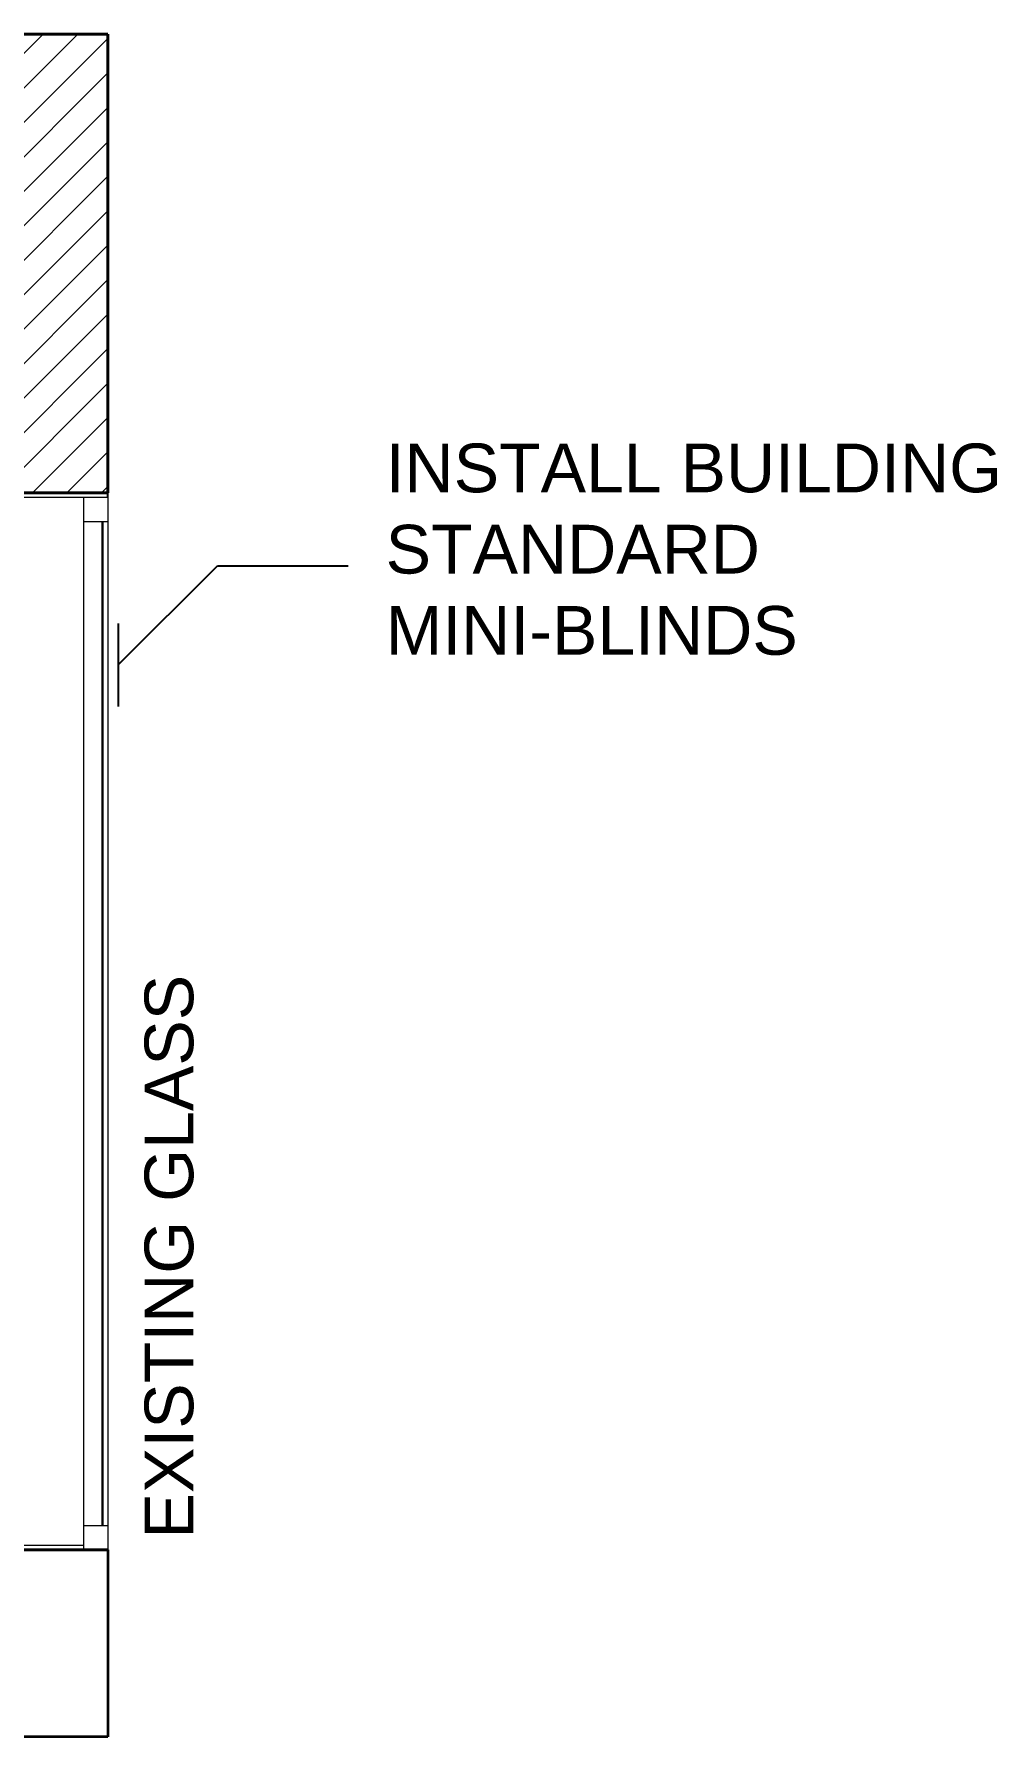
# Model space of a CAD drawing. Extents: x 65572 to 72871, y 30718 to 33858.
# Drawn here: x 66515.6 to 66614.4, y 33396.9 to 33571.6 of the extents above; entities that cross this region are included whole.
import ezdxf

# ---------------------------------------------------------------- set-up
doc = ezdxf.new("R2010")
doc.units = 0
doc.header["$LTSCALE"] = 0.5
doc.header["$MEASUREMENT"] = 0
doc.layers.get('0').update_dxf_attribs({"color": 20, "linetype": 'CONTINUOUS'})
for name, color, linetype, lineweight in [('Annotations', 40, 'CONTINUOUS', 5), ('Drywalls', 7, 'CONTINUOUS', 20), ('Framing', 142, 'CONTINUOUS', 13), ('Hatches', 8, 'CONTINUOUS', 5), ('Structure', 7, 'CONTINUOUS', 40), ('Viewed', 150, 'CONTINUOUS', 9), ('Walls', 7, 'CONTINUOUS', 35)]:
    doc.layers.add(name, color=color, linetype=linetype, lineweight=lineweight)
doc.styles.get("Standard").update_dxf_attribs({"font": 'arial.ttf'})
doc.dimstyles.new('ARCH', dxfattribs={"dimscale": 96, "dimtxt": 0.0625, "dimasz": 0.0625, "dimexe": 0.04, "dimexo": 0.09375, "dimgap": 0.03125, "dimtad": 1, "dimdec": 0, "dimrnd": 0.0625, "dimzin": 3, "dimdsep": 46, "dimlunit": 4, "dimtxsty": 'Standard', "dimblk1": 'ARCHTICK', "dimblk2": 'ARCHTICK', "dimsah": 1, "dimcen": 0, "dimdle": 0.03125, "dimclrd": 256, "dimclre": 256, "dimclrt": 256, "dimazin": 0, "dimtfac": 1, "dimtdec": 0, "dimtmove": 2, "dimatfit": 3, "dimldrblk": 'OBLIQUE', "dimfxl": 0.3, "dimfxlon": 1, "dimfrac": 2, "dimarcsym": 0})

# ---------------------------------------------------------------- blocks, each defined once
blk = doc.blocks.new('_ArchTick')
at = {"const_width": 0.15}
blk.add_lwpolyline([(-0.5, -0.5), (0.5, 0.5)], dxfattribs=at)

msp = doc.modelspace()

# ---------------------------------------------------------------- hatches: boundary and pattern name
at = {"layer": 'Hatches', "linetype": 'ByBlock'}
h = msp.add_hatch(dxfattribs=at)
h.set_pattern_fill('ANSI31', color=256, scale=20, style=0)
h.set_pattern_definition([(45, (0, 791.1928), (-1.76776695, 1.76776695), [])])
h.paths.add_polyline_path([(66523.123987, 33571.633522), (66511.123928, 33571.633522), (66511.123928, 33524.562869), (66523.123987, 33524.562869)])

# ---------------------------------------------------------------- linework, layer by layer
at = {"linetype": 'ByBlock'}
msp.add_line((66523.123987, 33524.062867), (66523.123987, 33527.492462), dxfattribs=at)
at = {"layer": 'Drywalls'}
for p, q in [((66520.623975, 33524.562869), (66295.622871, 33524.562869)), ((66520.623975, 33524.062867), (66295.622871, 33524.062867))]:
    msp.add_line(p, q, dxfattribs=at)
at = {"layer": 'Framing'}
for p, q in [((66523.123987, 33524.062867), (66520.623975, 33524.062867)), ((66520.623975, 33524.062867), (66520.623975, 33521.562855)), ((66523.123987, 33524.062867), (66523.123987, 33521.562855)), ((66523.123987, 33521.562855), (66520.623975, 33521.562855)), ((66522.623985, 33521.562855), (66522.505874, 33521.562855)), ((66522.505874, 33521.562855), (66522.505874, 33418.58062)), ((66522.623985, 33521.562855), (66522.623985, 33418.58062)), ((66520.623975, 33418.58062), (66520.623975, 33416.080608)), ((66520.623975, 33418.58062), (66523.123987, 33418.58062)), ((66522.505874, 33418.58062), (66522.623985, 33418.58062)), ((66523.123987, 33418.58062), (66523.123987, 33416.080608)), ((65916.121008, 33416.58061), (66520.623975, 33416.58061)), ((66520.623975, 33416.58061), (66520.623975, 33416.080608))]:
    msp.add_line(p, q, dxfattribs=at)
at = {"layer": 'Structure'}
for p, q in [((66523.123987, 33571.633522), (66511.123928, 33571.633522)), ((66523.123987, 33571.633522), (66523.123987, 33524.562869)), ((66523.123987, 33524.562869), (66511.123928, 33524.562869)), ((65890.468358, 33416.080608), (66523.123987, 33416.080608))]:
    msp.add_line(p, q, dxfattribs=at)
at = {"layer": 'Viewed', "linetype": 'ByBlock'}
for p, q in [((66520.623975, 33521.562855), (66520.623975, 33418.58062)), ((66523.123987, 33521.562855), (66523.123987, 33418.58062))]:
    msp.add_line(p, q, dxfattribs=at)
at = {"layer": 'Walls'}
for p, q in [((66523.123987, 33416.080608), (66523.123987, 33396.888792)), ((66523.123987, 33396.888792), (66511.123928, 33396.888792))]:
    msp.add_line(p, q, dxfattribs=at)

# ---------------------------------------------------------------- texts
at = {"layer": 'Annotations', "insert": (66551.644597, 33529.609006), "char_height": 5, "width": 77.01588549, "attachment_point": 1}
msp.add_mtext('INSTALL BUILDING STANDARD MINI-BLINDS', dxfattribs=at)
at = {"layer": 'Annotations', "insert": (66526.901568, 33417.25868), "char_height": 5, "width": 91.22024859, "attachment_point": 1, "rotation": 90}
msp.add_mtext('{EXISTING GLASS}', dxfattribs=at)

# ---------------------------------------------------------------- leaders
at = {"layer": 'Annotations', "linetype": 'ByBlock'}
msp.add_leader([(66524.192009, 33506.888525), (66534.375946, 33517.072462), (66547.806402, 33517.072462)], dimstyle='ARCH', dxfattribs=at)

doc.saveas('drawing.dxf')
